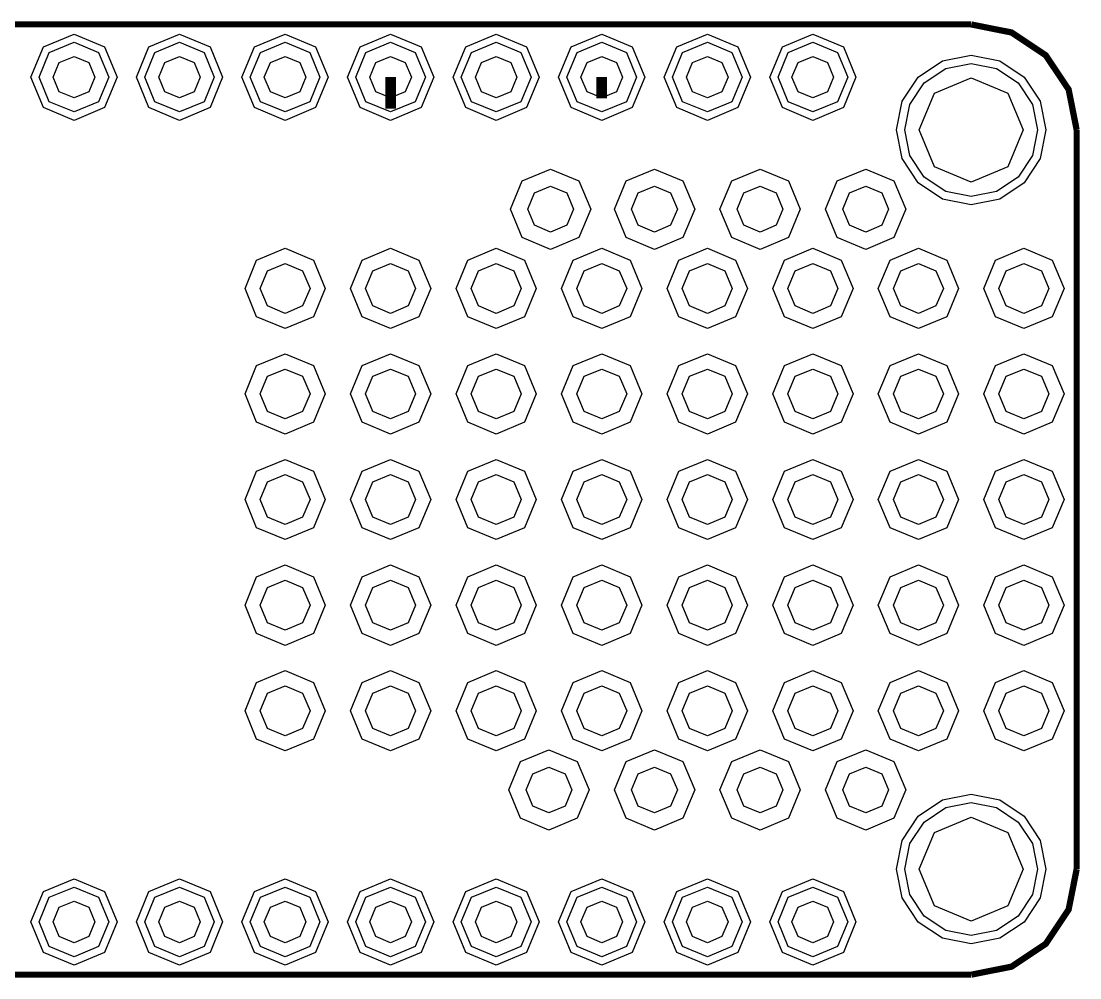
# Model space of a CAD drawing. Extents: x 0 to 2.01, y 0 to 0.91.
# Drawn here: x 1.003 to 2.006, y 0 to 0.906 of the extents above; entities that cross this region are included whole.
import ezdxf

# ---------------------------------------------------------------- set-up
doc = ezdxf.new("R2010")
doc.units = 0
doc.layers.get('0').update_dxf_attribs({"linetype": 'CONTINUOUS'})

msp = doc.modelspace()

# ---------------------------------------------------------------- linework, layer by layer
at = {"color": 52, "const_width": 0.00591}
for points in [[(1.903, 0.903), (0.103, 0.903)], [(2.003, 0.803), (1.9954, 0.8413), (1.9737, 0.8737), (1.9413, 0.8953), (1.9031, 0.9029)], [(2.003, 0.103), (2.003, 0.803)], [(1.9031, 0.003), (1.9413, 0.0106), (1.9737, 0.0322), (1.9954, 0.0647), (2.003, 0.103)], [(0.103, 0.003), (1.903, 0.003)]]:
    msp.add_lwpolyline(points, dxfattribs=at)
at = {"color": 14}
for points in [[(1.0939, 0.853), (1.082, 0.8241), (1.0531, 0.8121), (1.0241, 0.8241), (1.0122, 0.853), (1.0241, 0.8818), (1.0531, 0.8938), (1.082, 0.8818), (1.0939, 0.853)], [(1.1939, 0.853), (1.182, 0.8241), (1.153, 0.8121), (1.1241, 0.8241), (1.1122, 0.853), (1.1241, 0.8818), (1.153, 0.8938), (1.182, 0.8818), (1.1939, 0.853)], [(1.2939, 0.853), (1.282, 0.8241), (1.253, 0.8121), (1.2242, 0.8241), (1.2122, 0.853), (1.2242, 0.8818), (1.253, 0.8938), (1.282, 0.8818), (1.2939, 0.853)], [(1.3939, 0.853), (1.3819, 0.8241), (1.353, 0.8121), (1.3242, 0.8241), (1.3122, 0.853), (1.3242, 0.8818), (1.353, 0.8938), (1.3819, 0.8818), (1.3939, 0.853)], [(1.4939, 0.853), (1.4819, 0.8241), (1.4531, 0.8121), (1.4242, 0.8241), (1.4122, 0.853), (1.4242, 0.8818), (1.4531, 0.8938), (1.4819, 0.8818), (1.4939, 0.853)], [(1.5939, 0.853), (1.582, 0.8241), (1.5531, 0.8121), (1.5241, 0.8241), (1.5122, 0.853), (1.5241, 0.8818), (1.5531, 0.8938), (1.582, 0.8818), (1.5939, 0.853)], [(1.6939, 0.853), (1.682, 0.8241), (1.6531, 0.8121), (1.6241, 0.8241), (1.6122, 0.853), (1.6241, 0.8818), (1.6531, 0.8938), (1.682, 0.8818), (1.6939, 0.853)], [(1.7939, 0.853), (1.782, 0.8241), (1.753, 0.8121), (1.7242, 0.8241), (1.7122, 0.853), (1.7242, 0.8818), (1.753, 0.8938), (1.782, 0.8818), (1.7939, 0.853)], [(1.086, 0.853), (1.0764, 0.8296), (1.0531, 0.82), (1.0297, 0.8296), (1.0201, 0.853), (1.0297, 0.8763), (1.0531, 0.886), (1.0764, 0.8763), (1.086, 0.853)], [(1.086, 0.853), (1.0764, 0.8296), (1.0531, 0.82), (1.0297, 0.8296), (1.0201, 0.853), (1.0297, 0.8763), (1.0531, 0.886), (1.0764, 0.8763), (1.086, 0.853)], [(1.186, 0.853), (1.1764, 0.8296), (1.153, 0.82), (1.1297, 0.8296), (1.1201, 0.853), (1.1297, 0.8763), (1.153, 0.886), (1.1764, 0.8763), (1.186, 0.853)], [(1.186, 0.853), (1.1764, 0.8296), (1.153, 0.82), (1.1297, 0.8296), (1.1201, 0.853), (1.1297, 0.8763), (1.153, 0.886), (1.1764, 0.8763), (1.186, 0.853)], [(1.2861, 0.853), (1.2764, 0.8296), (1.253, 0.82), (1.2297, 0.8296), (1.2201, 0.853), (1.2297, 0.8763), (1.253, 0.886), (1.2764, 0.8763), (1.2861, 0.853)], [(1.2861, 0.853), (1.2764, 0.8296), (1.253, 0.82), (1.2297, 0.8296), (1.2201, 0.853), (1.2297, 0.8763), (1.253, 0.886), (1.2764, 0.8763), (1.2861, 0.853)], [(1.3861, 0.853), (1.3764, 0.8296), (1.353, 0.82), (1.3297, 0.8296), (1.32, 0.853), (1.3297, 0.8763), (1.353, 0.886), (1.3764, 0.8763), (1.3861, 0.853)], [(1.3861, 0.853), (1.3764, 0.8296), (1.353, 0.82), (1.3297, 0.8296), (1.32, 0.853), (1.3297, 0.8763), (1.353, 0.886), (1.3764, 0.8763), (1.3861, 0.853)], [(1.4861, 0.853), (1.4764, 0.8296), (1.4531, 0.82), (1.4297, 0.8296), (1.42, 0.853), (1.4297, 0.8763), (1.4531, 0.886), (1.4764, 0.8763), (1.4861, 0.853)], [(1.4861, 0.853), (1.4764, 0.8296), (1.4531, 0.82), (1.4297, 0.8296), (1.42, 0.853), (1.4297, 0.8763), (1.4531, 0.886), (1.4764, 0.8763), (1.4861, 0.853)], [(1.586, 0.853), (1.5764, 0.8296), (1.5531, 0.82), (1.5297, 0.8296), (1.5201, 0.853), (1.5297, 0.8763), (1.5531, 0.886), (1.5764, 0.8763), (1.586, 0.853)], [(1.586, 0.853), (1.5764, 0.8296), (1.5531, 0.82), (1.5297, 0.8296), (1.5201, 0.853), (1.5297, 0.8763), (1.5531, 0.886), (1.5764, 0.8763), (1.586, 0.853)], [(1.686, 0.853), (1.6764, 0.8296), (1.6531, 0.82), (1.6297, 0.8296), (1.6201, 0.853), (1.6297, 0.8763), (1.6531, 0.886), (1.6764, 0.8763), (1.686, 0.853)], [(1.686, 0.853), (1.6764, 0.8296), (1.6531, 0.82), (1.6297, 0.8296), (1.6201, 0.853), (1.6297, 0.8763), (1.6531, 0.886), (1.6764, 0.8763), (1.686, 0.853)], [(1.7861, 0.853), (1.7764, 0.8296), (1.753, 0.82), (1.7297, 0.8296), (1.7201, 0.853), (1.7297, 0.8763), (1.753, 0.886), (1.7764, 0.8763), (1.7861, 0.853)], [(1.7861, 0.853), (1.7764, 0.8296), (1.753, 0.82), (1.7297, 0.8296), (1.7201, 0.853), (1.7297, 0.8763), (1.753, 0.886), (1.7764, 0.8763), (1.7861, 0.853)], [(1.9739, 0.803), (1.9685, 0.7759), (1.9532, 0.7529), (1.9301, 0.7375), (1.9031, 0.7321), (1.8759, 0.7375), (1.8529, 0.7529), (1.8376, 0.7759), (1.8322, 0.803), (1.8376, 0.8301), (1.8529, 0.8531), (1.8759, 0.8684), (1.9031, 0.8738), (1.9301, 0.8684), (1.9532, 0.8531), (1.9685, 0.8301), (1.9739, 0.803)], [(1.966, 0.803), (1.9612, 0.7789), (1.9476, 0.7584), (1.9271, 0.7448), (1.9031, 0.74), (1.8789, 0.7448), (1.8585, 0.7584), (1.8448, 0.7789), (1.8401, 0.803), (1.8448, 0.8271), (1.8585, 0.8475), (1.8789, 0.8612), (1.9031, 0.8659), (1.9271, 0.8612), (1.9476, 0.8475), (1.9612, 0.8271), (1.966, 0.803)], [(1.966, 0.803), (1.9612, 0.7789), (1.9476, 0.7584), (1.9271, 0.7448), (1.9031, 0.74), (1.8789, 0.7448), (1.8585, 0.7584), (1.8448, 0.7789), (1.8401, 0.803), (1.8448, 0.8271), (1.8585, 0.8475), (1.8789, 0.8612), (1.9031, 0.8659), (1.9271, 0.8612), (1.9476, 0.8475), (1.9612, 0.8271), (1.966, 0.803)], [(1.9739, 0.103), (1.9685, 0.0758), (1.9532, 0.0528), (1.9301, 0.0375), (1.9031, 0.0321), (1.8759, 0.0375), (1.8529, 0.0528), (1.8376, 0.0758), (1.8322, 0.103), (1.8376, 0.1301), (1.8529, 0.153), (1.8759, 0.1685), (1.9031, 0.1738), (1.9301, 0.1685), (1.9532, 0.153), (1.9685, 0.1301), (1.9739, 0.103)], [(1.966, 0.103), (1.9612, 0.0789), (1.9476, 0.0584), (1.9271, 0.0448), (1.9031, 0.04), (1.8789, 0.0448), (1.8585, 0.0584), (1.8448, 0.0789), (1.8401, 0.103), (1.8448, 0.1271), (1.8585, 0.1475), (1.8789, 0.1612), (1.9031, 0.166), (1.9271, 0.1612), (1.9476, 0.1475), (1.9612, 0.1271), (1.966, 0.103)], [(1.966, 0.103), (1.9612, 0.0789), (1.9476, 0.0584), (1.9271, 0.0448), (1.9031, 0.04), (1.8789, 0.0448), (1.8585, 0.0584), (1.8448, 0.0789), (1.8401, 0.103), (1.8448, 0.1271), (1.8585, 0.1475), (1.8789, 0.1612), (1.9031, 0.166), (1.9271, 0.1612), (1.9476, 0.1475), (1.9612, 0.1271), (1.966, 0.103)], [(1.0939, 0.053), (1.082, 0.024), (1.0531, 0.0121), (1.0241, 0.024), (1.0122, 0.053), (1.0241, 0.0819), (1.0531, 0.0939), (1.082, 0.0819), (1.0939, 0.053)], [(1.1939, 0.053), (1.182, 0.024), (1.153, 0.0121), (1.1241, 0.024), (1.1122, 0.053), (1.1241, 0.0819), (1.153, 0.0939), (1.182, 0.0819), (1.1939, 0.053)], [(1.2939, 0.053), (1.282, 0.024), (1.253, 0.0121), (1.2242, 0.024), (1.2122, 0.053), (1.2242, 0.0819), (1.253, 0.0939), (1.282, 0.0819), (1.2939, 0.053)], [(1.3939, 0.053), (1.3819, 0.024), (1.353, 0.0121), (1.3242, 0.024), (1.3122, 0.053), (1.3242, 0.0819), (1.353, 0.0939), (1.3819, 0.0819), (1.3939, 0.053)], [(1.4939, 0.053), (1.4819, 0.024), (1.4531, 0.0121), (1.4242, 0.024), (1.4122, 0.053), (1.4242, 0.0819), (1.4531, 0.0939), (1.4819, 0.0819), (1.4939, 0.053)], [(1.5939, 0.053), (1.582, 0.024), (1.5531, 0.0121), (1.5241, 0.024), (1.5122, 0.053), (1.5241, 0.0819), (1.5531, 0.0939), (1.582, 0.0819), (1.5939, 0.053)], [(1.6939, 0.053), (1.682, 0.024), (1.6531, 0.0121), (1.6241, 0.024), (1.6122, 0.053), (1.6241, 0.0819), (1.6531, 0.0939), (1.682, 0.0819), (1.6939, 0.053)], [(1.7939, 0.053), (1.782, 0.024), (1.753, 0.0121), (1.7242, 0.024), (1.7122, 0.053), (1.7242, 0.0819), (1.753, 0.0939), (1.782, 0.0819), (1.7939, 0.053)], [(1.086, 0.053), (1.0764, 0.0296), (1.0531, 0.02), (1.0297, 0.0296), (1.0201, 0.053), (1.0297, 0.0763), (1.0531, 0.0859), (1.0764, 0.0763), (1.086, 0.053)], [(1.086, 0.053), (1.0764, 0.0296), (1.0531, 0.02), (1.0297, 0.0296), (1.0201, 0.053), (1.0297, 0.0763), (1.0531, 0.0859), (1.0764, 0.0763), (1.086, 0.053)], [(1.186, 0.053), (1.1764, 0.0296), (1.153, 0.02), (1.1297, 0.0296), (1.1201, 0.053), (1.1297, 0.0763), (1.153, 0.0859), (1.1764, 0.0763), (1.186, 0.053)], [(1.186, 0.053), (1.1764, 0.0296), (1.153, 0.02), (1.1297, 0.0296), (1.1201, 0.053), (1.1297, 0.0763), (1.153, 0.0859), (1.1764, 0.0763), (1.186, 0.053)], [(1.2861, 0.053), (1.2764, 0.0296), (1.253, 0.02), (1.2297, 0.0296), (1.2201, 0.053), (1.2297, 0.0763), (1.253, 0.0859), (1.2764, 0.0763), (1.2861, 0.053)], [(1.2861, 0.053), (1.2764, 0.0296), (1.253, 0.02), (1.2297, 0.0296), (1.2201, 0.053), (1.2297, 0.0763), (1.253, 0.0859), (1.2764, 0.0763), (1.2861, 0.053)], [(1.3861, 0.053), (1.3764, 0.0296), (1.353, 0.02), (1.3297, 0.0296), (1.32, 0.053), (1.3297, 0.0763), (1.353, 0.0859), (1.3764, 0.0763), (1.3861, 0.053)], [(1.3861, 0.053), (1.3764, 0.0296), (1.353, 0.02), (1.3297, 0.0296), (1.32, 0.053), (1.3297, 0.0763), (1.353, 0.0859), (1.3764, 0.0763), (1.3861, 0.053)], [(1.4861, 0.053), (1.4764, 0.0296), (1.4531, 0.02), (1.4297, 0.0296), (1.42, 0.053), (1.4297, 0.0763), (1.4531, 0.0859), (1.4764, 0.0763), (1.4861, 0.053)], [(1.4861, 0.053), (1.4764, 0.0296), (1.4531, 0.02), (1.4297, 0.0296), (1.42, 0.053), (1.4297, 0.0763), (1.4531, 0.0859), (1.4764, 0.0763), (1.4861, 0.053)], [(1.586, 0.053), (1.5764, 0.0296), (1.5531, 0.02), (1.5297, 0.0296), (1.5201, 0.053), (1.5297, 0.0763), (1.5531, 0.0859), (1.5764, 0.0763), (1.586, 0.053)], [(1.586, 0.053), (1.5764, 0.0296), (1.5531, 0.02), (1.5297, 0.0296), (1.5201, 0.053), (1.5297, 0.0763), (1.5531, 0.0859), (1.5764, 0.0763), (1.586, 0.053)], [(1.686, 0.053), (1.6764, 0.0296), (1.6531, 0.02), (1.6297, 0.0296), (1.6201, 0.053), (1.6297, 0.0763), (1.6531, 0.0859), (1.6764, 0.0763), (1.686, 0.053)], [(1.686, 0.053), (1.6764, 0.0296), (1.6531, 0.02), (1.6297, 0.0296), (1.6201, 0.053), (1.6297, 0.0763), (1.6531, 0.0859), (1.6764, 0.0763), (1.686, 0.053)], [(1.7861, 0.053), (1.7764, 0.0296), (1.753, 0.02), (1.7297, 0.0296), (1.7201, 0.053), (1.7297, 0.0763), (1.753, 0.0859), (1.7764, 0.0763), (1.7861, 0.053)], [(1.7861, 0.053), (1.7764, 0.0296), (1.753, 0.02), (1.7297, 0.0296), (1.7201, 0.053), (1.7297, 0.0763), (1.753, 0.0859), (1.7764, 0.0763), (1.7861, 0.053)]]:
    msp.add_lwpolyline(points, close=True, dxfattribs=at)
at = {"color": 7}
for points in [[(1.0728, 0.853), (1.067, 0.8391), (1.0531, 0.8333), (1.0391, 0.8391), (1.0334, 0.853), (1.0391, 0.8669), (1.0531, 0.8727), (1.067, 0.8669), (1.0728, 0.853)], [(1.0728, 0.853), (1.067, 0.8391), (1.0531, 0.8333), (1.0391, 0.8391), (1.0334, 0.853), (1.0391, 0.8669), (1.0531, 0.8727), (1.067, 0.8669), (1.0728, 0.853)], [(1.1727, 0.853), (1.1669, 0.8391), (1.153, 0.8333), (1.1391, 0.8391), (1.1334, 0.853), (1.1391, 0.8669), (1.153, 0.8727), (1.1669, 0.8669), (1.1727, 0.853)], [(1.1727, 0.853), (1.1669, 0.8391), (1.153, 0.8333), (1.1391, 0.8391), (1.1334, 0.853), (1.1391, 0.8669), (1.153, 0.8727), (1.1669, 0.8669), (1.1727, 0.853)], [(1.2727, 0.853), (1.2669, 0.8391), (1.253, 0.8333), (1.2391, 0.8391), (1.2333, 0.853), (1.2391, 0.8669), (1.253, 0.8727), (1.2669, 0.8669), (1.2727, 0.853)], [(1.2727, 0.853), (1.2669, 0.8391), (1.253, 0.8333), (1.2391, 0.8391), (1.2333, 0.853), (1.2391, 0.8669), (1.253, 0.8727), (1.2669, 0.8669), (1.2727, 0.853)], [(1.3727, 0.853), (1.3669, 0.8391), (1.353, 0.8333), (1.3391, 0.8391), (1.3334, 0.853), (1.3391, 0.8669), (1.353, 0.8727), (1.3669, 0.8669), (1.3727, 0.853)], [(1.3727, 0.853), (1.3669, 0.8391), (1.353, 0.8333), (1.3391, 0.8391), (1.3334, 0.853), (1.3391, 0.8669), (1.353, 0.8727), (1.3669, 0.8669), (1.3727, 0.853)], [(1.4727, 0.853), (1.467, 0.8391), (1.4531, 0.8333), (1.4391, 0.8391), (1.4334, 0.853), (1.4391, 0.8669), (1.4531, 0.8727), (1.467, 0.8669), (1.4727, 0.853)], [(1.4727, 0.853), (1.467, 0.8391), (1.4531, 0.8333), (1.4391, 0.8391), (1.4334, 0.853), (1.4391, 0.8669), (1.4531, 0.8727), (1.467, 0.8669), (1.4727, 0.853)], [(1.5728, 0.853), (1.5669, 0.8391), (1.5531, 0.8333), (1.5391, 0.8391), (1.5334, 0.853), (1.5391, 0.8669), (1.5531, 0.8727), (1.5669, 0.8669), (1.5728, 0.853)], [(1.5728, 0.853), (1.5669, 0.8391), (1.5531, 0.8333), (1.5391, 0.8391), (1.5334, 0.853), (1.5391, 0.8669), (1.5531, 0.8727), (1.5669, 0.8669), (1.5728, 0.853)], [(1.6727, 0.853), (1.6669, 0.8391), (1.6531, 0.8333), (1.6391, 0.8391), (1.6334, 0.853), (1.6391, 0.8669), (1.6531, 0.8727), (1.6669, 0.8669), (1.6727, 0.853)], [(1.6727, 0.853), (1.6669, 0.8391), (1.6531, 0.8333), (1.6391, 0.8391), (1.6334, 0.853), (1.6391, 0.8669), (1.6531, 0.8727), (1.6669, 0.8669), (1.6727, 0.853)], [(1.7727, 0.853), (1.7669, 0.8391), (1.753, 0.8333), (1.7391, 0.8391), (1.7333, 0.853), (1.7391, 0.8669), (1.753, 0.8727), (1.7669, 0.8669), (1.7727, 0.853)], [(1.7727, 0.853), (1.7669, 0.8391), (1.753, 0.8333), (1.7391, 0.8391), (1.7333, 0.853), (1.7391, 0.8669), (1.753, 0.8727), (1.7669, 0.8669), (1.7727, 0.853)], [(1.9523, 0.803), (1.9378, 0.7682), (1.9031, 0.7537), (1.8683, 0.7682), (1.8538, 0.803), (1.8683, 0.8378), (1.9031, 0.8522), (1.9378, 0.8378), (1.9523, 0.803)], [(1.9523, 0.803), (1.9378, 0.7682), (1.9031, 0.7537), (1.8683, 0.7682), (1.8538, 0.803), (1.8683, 0.8378), (1.9031, 0.8522), (1.9378, 0.8378), (1.9523, 0.803)], [(1.5263, 0.728), (1.5199, 0.7127), (1.5046, 0.7063), (1.4893, 0.7127), (1.483, 0.728), (1.4893, 0.7433), (1.5046, 0.7496), (1.5199, 0.7433), (1.5263, 0.728)], [(1.5263, 0.728), (1.5199, 0.7127), (1.5046, 0.7063), (1.4893, 0.7127), (1.483, 0.728), (1.4893, 0.7433), (1.5046, 0.7496), (1.5199, 0.7433), (1.5263, 0.728)], [(1.6247, 0.728), (1.6183, 0.7127), (1.603, 0.7063), (1.5877, 0.7127), (1.5814, 0.728), (1.5877, 0.7433), (1.603, 0.7496), (1.6183, 0.7433), (1.6247, 0.728)], [(1.6247, 0.728), (1.6183, 0.7127), (1.603, 0.7063), (1.5877, 0.7127), (1.5814, 0.728), (1.5877, 0.7433), (1.603, 0.7496), (1.6183, 0.7433), (1.6247, 0.728)], [(1.7247, 0.728), (1.7184, 0.7127), (1.7031, 0.7063), (1.6877, 0.7127), (1.6814, 0.728), (1.6877, 0.7433), (1.7031, 0.7496), (1.7184, 0.7433), (1.7247, 0.728)], [(1.7247, 0.728), (1.7184, 0.7127), (1.7031, 0.7063), (1.6877, 0.7127), (1.6814, 0.728), (1.6877, 0.7433), (1.7031, 0.7496), (1.7184, 0.7433), (1.7247, 0.728)], [(1.8247, 0.728), (1.8184, 0.7127), (1.8031, 0.7063), (1.7877, 0.7127), (1.7814, 0.728), (1.7877, 0.7433), (1.8031, 0.7496), (1.8184, 0.7433), (1.8247, 0.728)], [(1.8247, 0.728), (1.8184, 0.7127), (1.8031, 0.7063), (1.7877, 0.7127), (1.7814, 0.728), (1.7877, 0.7433), (1.8031, 0.7496), (1.8184, 0.7433), (1.8247, 0.728)], [(1.2767, 0.6529), (1.2697, 0.6363), (1.253, 0.6293), (1.2363, 0.6363), (1.2294, 0.6529), (1.2363, 0.6697), (1.253, 0.6766), (1.2697, 0.6697), (1.2767, 0.6529)], [(1.2767, 0.6529), (1.2697, 0.6363), (1.253, 0.6293), (1.2363, 0.6363), (1.2294, 0.6529), (1.2363, 0.6697), (1.253, 0.6766), (1.2697, 0.6697), (1.2767, 0.6529)], [(1.3767, 0.6529), (1.3697, 0.6363), (1.353, 0.6293), (1.3363, 0.6363), (1.3294, 0.6529), (1.3363, 0.6697), (1.353, 0.6766), (1.3697, 0.6697), (1.3767, 0.6529)], [(1.3767, 0.6529), (1.3697, 0.6363), (1.353, 0.6293), (1.3363, 0.6363), (1.3294, 0.6529), (1.3363, 0.6697), (1.353, 0.6766), (1.3697, 0.6697), (1.3767, 0.6529)], [(1.4767, 0.6529), (1.4697, 0.6363), (1.4531, 0.6293), (1.4363, 0.6363), (1.4294, 0.6529), (1.4363, 0.6697), (1.4531, 0.6766), (1.4697, 0.6697), (1.4767, 0.6529)], [(1.4767, 0.6529), (1.4697, 0.6363), (1.4531, 0.6293), (1.4363, 0.6363), (1.4294, 0.6529), (1.4363, 0.6697), (1.4531, 0.6766), (1.4697, 0.6697), (1.4767, 0.6529)], [(1.5767, 0.6529), (1.5697, 0.6363), (1.5531, 0.6293), (1.5363, 0.6363), (1.5294, 0.6529), (1.5363, 0.6697), (1.5531, 0.6766), (1.5697, 0.6697), (1.5767, 0.6529)], [(1.5767, 0.6529), (1.5697, 0.6363), (1.5531, 0.6293), (1.5363, 0.6363), (1.5294, 0.6529), (1.5363, 0.6697), (1.5531, 0.6766), (1.5697, 0.6697), (1.5767, 0.6529)], [(1.6766, 0.6529), (1.6697, 0.6363), (1.6531, 0.6293), (1.6363, 0.6363), (1.6294, 0.6529), (1.6363, 0.6697), (1.6531, 0.6766), (1.6697, 0.6697), (1.6766, 0.6529)], [(1.6766, 0.6529), (1.6697, 0.6363), (1.6531, 0.6293), (1.6363, 0.6363), (1.6294, 0.6529), (1.6363, 0.6697), (1.6531, 0.6766), (1.6697, 0.6697), (1.6766, 0.6529)], [(1.7767, 0.6529), (1.7697, 0.6363), (1.753, 0.6293), (1.7363, 0.6363), (1.7294, 0.6529), (1.7363, 0.6697), (1.753, 0.6766), (1.7697, 0.6697), (1.7767, 0.6529)], [(1.7767, 0.6529), (1.7697, 0.6363), (1.753, 0.6293), (1.7363, 0.6363), (1.7294, 0.6529), (1.7363, 0.6697), (1.753, 0.6766), (1.7697, 0.6697), (1.7767, 0.6529)], [(1.8767, 0.6529), (1.8697, 0.6363), (1.853, 0.6293), (1.8363, 0.6363), (1.8294, 0.6529), (1.8363, 0.6697), (1.853, 0.6766), (1.8697, 0.6697), (1.8767, 0.6529)], [(1.8767, 0.6529), (1.8697, 0.6363), (1.853, 0.6293), (1.8363, 0.6363), (1.8294, 0.6529), (1.8363, 0.6697), (1.853, 0.6766), (1.8697, 0.6697), (1.8767, 0.6529)], [(1.9767, 0.6529), (1.9697, 0.6363), (1.9531, 0.6293), (1.9363, 0.6363), (1.9294, 0.6529), (1.9363, 0.6697), (1.9531, 0.6766), (1.9697, 0.6697), (1.9767, 0.6529)], [(1.9767, 0.6529), (1.9697, 0.6363), (1.9531, 0.6293), (1.9363, 0.6363), (1.9294, 0.6529), (1.9363, 0.6697), (1.9531, 0.6766), (1.9697, 0.6697), (1.9767, 0.6529)], [(1.2767, 0.553), (1.2697, 0.5363), (1.253, 0.5294), (1.2363, 0.5363), (1.2294, 0.553), (1.2363, 0.5697), (1.253, 0.5766), (1.2697, 0.5697), (1.2767, 0.553)], [(1.2767, 0.553), (1.2697, 0.5363), (1.253, 0.5294), (1.2363, 0.5363), (1.2294, 0.553), (1.2363, 0.5697), (1.253, 0.5766), (1.2697, 0.5697), (1.2767, 0.553)], [(1.3767, 0.553), (1.3697, 0.5363), (1.353, 0.5294), (1.3363, 0.5363), (1.3294, 0.553), (1.3363, 0.5697), (1.353, 0.5766), (1.3697, 0.5697), (1.3767, 0.553)], [(1.3767, 0.553), (1.3697, 0.5363), (1.353, 0.5294), (1.3363, 0.5363), (1.3294, 0.553), (1.3363, 0.5697), (1.353, 0.5766), (1.3697, 0.5697), (1.3767, 0.553)], [(1.4767, 0.553), (1.4697, 0.5363), (1.4531, 0.5294), (1.4363, 0.5363), (1.4294, 0.553), (1.4363, 0.5697), (1.4531, 0.5766), (1.4697, 0.5697), (1.4767, 0.553)], [(1.4767, 0.553), (1.4697, 0.5363), (1.4531, 0.5294), (1.4363, 0.5363), (1.4294, 0.553), (1.4363, 0.5697), (1.4531, 0.5766), (1.4697, 0.5697), (1.4767, 0.553)], [(1.5767, 0.553), (1.5697, 0.5363), (1.5531, 0.5294), (1.5363, 0.5363), (1.5294, 0.553), (1.5363, 0.5697), (1.5531, 0.5766), (1.5697, 0.5697), (1.5767, 0.553)], [(1.5767, 0.553), (1.5697, 0.5363), (1.5531, 0.5294), (1.5363, 0.5363), (1.5294, 0.553), (1.5363, 0.5697), (1.5531, 0.5766), (1.5697, 0.5697), (1.5767, 0.553)], [(1.6766, 0.553), (1.6697, 0.5363), (1.6531, 0.5294), (1.6363, 0.5363), (1.6294, 0.553), (1.6363, 0.5697), (1.6531, 0.5766), (1.6697, 0.5697), (1.6766, 0.553)], [(1.6766, 0.553), (1.6697, 0.5363), (1.6531, 0.5294), (1.6363, 0.5363), (1.6294, 0.553), (1.6363, 0.5697), (1.6531, 0.5766), (1.6697, 0.5697), (1.6766, 0.553)], [(1.7767, 0.553), (1.7697, 0.5363), (1.753, 0.5294), (1.7363, 0.5363), (1.7294, 0.553), (1.7363, 0.5697), (1.753, 0.5766), (1.7697, 0.5697), (1.7767, 0.553)], [(1.7767, 0.553), (1.7697, 0.5363), (1.753, 0.5294), (1.7363, 0.5363), (1.7294, 0.553), (1.7363, 0.5697), (1.753, 0.5766), (1.7697, 0.5697), (1.7767, 0.553)], [(1.8767, 0.553), (1.8697, 0.5363), (1.853, 0.5294), (1.8363, 0.5363), (1.8294, 0.553), (1.8363, 0.5697), (1.853, 0.5766), (1.8697, 0.5697), (1.8767, 0.553)], [(1.8767, 0.553), (1.8697, 0.5363), (1.853, 0.5294), (1.8363, 0.5363), (1.8294, 0.553), (1.8363, 0.5697), (1.853, 0.5766), (1.8697, 0.5697), (1.8767, 0.553)], [(1.9767, 0.553), (1.9697, 0.5363), (1.9531, 0.5294), (1.9363, 0.5363), (1.9294, 0.553), (1.9363, 0.5697), (1.9531, 0.5766), (1.9697, 0.5697), (1.9767, 0.553)], [(1.9767, 0.553), (1.9697, 0.5363), (1.9531, 0.5294), (1.9363, 0.5363), (1.9294, 0.553), (1.9363, 0.5697), (1.9531, 0.5766), (1.9697, 0.5697), (1.9767, 0.553)], [(1.2767, 0.453), (1.2697, 0.4363), (1.253, 0.4294), (1.2363, 0.4363), (1.2294, 0.453), (1.2363, 0.4697), (1.253, 0.4766), (1.2697, 0.4697), (1.2767, 0.453)], [(1.2767, 0.453), (1.2697, 0.4363), (1.253, 0.4294), (1.2363, 0.4363), (1.2294, 0.453), (1.2363, 0.4697), (1.253, 0.4766), (1.2697, 0.4697), (1.2767, 0.453)], [(1.3767, 0.453), (1.3697, 0.4363), (1.353, 0.4294), (1.3363, 0.4363), (1.3294, 0.453), (1.3363, 0.4697), (1.353, 0.4766), (1.3697, 0.4697), (1.3767, 0.453)], [(1.3767, 0.453), (1.3697, 0.4363), (1.353, 0.4294), (1.3363, 0.4363), (1.3294, 0.453), (1.3363, 0.4697), (1.353, 0.4766), (1.3697, 0.4697), (1.3767, 0.453)], [(1.4767, 0.453), (1.4697, 0.4363), (1.4531, 0.4294), (1.4363, 0.4363), (1.4294, 0.453), (1.4363, 0.4697), (1.4531, 0.4766), (1.4697, 0.4697), (1.4767, 0.453)], [(1.4767, 0.453), (1.4697, 0.4363), (1.4531, 0.4294), (1.4363, 0.4363), (1.4294, 0.453), (1.4363, 0.4697), (1.4531, 0.4766), (1.4697, 0.4697), (1.4767, 0.453)], [(1.5767, 0.453), (1.5697, 0.4363), (1.5531, 0.4294), (1.5363, 0.4363), (1.5294, 0.453), (1.5363, 0.4697), (1.5531, 0.4766), (1.5697, 0.4697), (1.5767, 0.453)], [(1.5767, 0.453), (1.5697, 0.4363), (1.5531, 0.4294), (1.5363, 0.4363), (1.5294, 0.453), (1.5363, 0.4697), (1.5531, 0.4766), (1.5697, 0.4697), (1.5767, 0.453)], [(1.6766, 0.453), (1.6697, 0.4363), (1.6531, 0.4294), (1.6363, 0.4363), (1.6294, 0.453), (1.6363, 0.4697), (1.6531, 0.4766), (1.6697, 0.4697), (1.6766, 0.453)], [(1.6766, 0.453), (1.6697, 0.4363), (1.6531, 0.4294), (1.6363, 0.4363), (1.6294, 0.453), (1.6363, 0.4697), (1.6531, 0.4766), (1.6697, 0.4697), (1.6766, 0.453)], [(1.7767, 0.453), (1.7697, 0.4363), (1.753, 0.4294), (1.7363, 0.4363), (1.7294, 0.453), (1.7363, 0.4697), (1.753, 0.4766), (1.7697, 0.4697), (1.7767, 0.453)], [(1.7767, 0.453), (1.7697, 0.4363), (1.753, 0.4294), (1.7363, 0.4363), (1.7294, 0.453), (1.7363, 0.4697), (1.753, 0.4766), (1.7697, 0.4697), (1.7767, 0.453)], [(1.8767, 0.453), (1.8697, 0.4363), (1.853, 0.4294), (1.8363, 0.4363), (1.8294, 0.453), (1.8363, 0.4697), (1.853, 0.4766), (1.8697, 0.4697), (1.8767, 0.453)], [(1.8767, 0.453), (1.8697, 0.4363), (1.853, 0.4294), (1.8363, 0.4363), (1.8294, 0.453), (1.8363, 0.4697), (1.853, 0.4766), (1.8697, 0.4697), (1.8767, 0.453)], [(1.9767, 0.453), (1.9697, 0.4363), (1.9531, 0.4294), (1.9363, 0.4363), (1.9294, 0.453), (1.9363, 0.4697), (1.9531, 0.4766), (1.9697, 0.4697), (1.9767, 0.453)], [(1.9767, 0.453), (1.9697, 0.4363), (1.9531, 0.4294), (1.9363, 0.4363), (1.9294, 0.453), (1.9363, 0.4697), (1.9531, 0.4766), (1.9697, 0.4697), (1.9767, 0.453)], [(1.2767, 0.353), (1.2697, 0.3363), (1.253, 0.3293), (1.2363, 0.3363), (1.2294, 0.353), (1.2363, 0.3697), (1.253, 0.3766), (1.2697, 0.3697), (1.2767, 0.353)], [(1.2767, 0.353), (1.2697, 0.3363), (1.253, 0.3293), (1.2363, 0.3363), (1.2294, 0.353), (1.2363, 0.3697), (1.253, 0.3766), (1.2697, 0.3697), (1.2767, 0.353)], [(1.3767, 0.353), (1.3697, 0.3363), (1.353, 0.3293), (1.3363, 0.3363), (1.3294, 0.353), (1.3363, 0.3697), (1.353, 0.3766), (1.3697, 0.3697), (1.3767, 0.353)], [(1.3767, 0.353), (1.3697, 0.3363), (1.353, 0.3293), (1.3363, 0.3363), (1.3294, 0.353), (1.3363, 0.3697), (1.353, 0.3766), (1.3697, 0.3697), (1.3767, 0.353)], [(1.4767, 0.353), (1.4697, 0.3363), (1.4531, 0.3293), (1.4363, 0.3363), (1.4294, 0.353), (1.4363, 0.3697), (1.4531, 0.3766), (1.4697, 0.3697), (1.4767, 0.353)], [(1.4767, 0.353), (1.4697, 0.3363), (1.4531, 0.3293), (1.4363, 0.3363), (1.4294, 0.353), (1.4363, 0.3697), (1.4531, 0.3766), (1.4697, 0.3697), (1.4767, 0.353)], [(1.5767, 0.353), (1.5697, 0.3363), (1.5531, 0.3293), (1.5363, 0.3363), (1.5294, 0.353), (1.5363, 0.3697), (1.5531, 0.3766), (1.5697, 0.3697), (1.5767, 0.353)], [(1.5767, 0.353), (1.5697, 0.3363), (1.5531, 0.3293), (1.5363, 0.3363), (1.5294, 0.353), (1.5363, 0.3697), (1.5531, 0.3766), (1.5697, 0.3697), (1.5767, 0.353)], [(1.6766, 0.353), (1.6697, 0.3363), (1.6531, 0.3293), (1.6363, 0.3363), (1.6294, 0.353), (1.6363, 0.3697), (1.6531, 0.3766), (1.6697, 0.3697), (1.6766, 0.353)], [(1.6766, 0.353), (1.6697, 0.3363), (1.6531, 0.3293), (1.6363, 0.3363), (1.6294, 0.353), (1.6363, 0.3697), (1.6531, 0.3766), (1.6697, 0.3697), (1.6766, 0.353)], [(1.7767, 0.353), (1.7697, 0.3363), (1.753, 0.3293), (1.7363, 0.3363), (1.7294, 0.353), (1.7363, 0.3697), (1.753, 0.3766), (1.7697, 0.3697), (1.7767, 0.353)], [(1.7767, 0.353), (1.7697, 0.3363), (1.753, 0.3293), (1.7363, 0.3363), (1.7294, 0.353), (1.7363, 0.3697), (1.753, 0.3766), (1.7697, 0.3697), (1.7767, 0.353)], [(1.8767, 0.353), (1.8697, 0.3363), (1.853, 0.3293), (1.8363, 0.3363), (1.8294, 0.353), (1.8363, 0.3697), (1.853, 0.3766), (1.8697, 0.3697), (1.8767, 0.353)], [(1.8767, 0.353), (1.8697, 0.3363), (1.853, 0.3293), (1.8363, 0.3363), (1.8294, 0.353), (1.8363, 0.3697), (1.853, 0.3766), (1.8697, 0.3697), (1.8767, 0.353)], [(1.9767, 0.353), (1.9697, 0.3363), (1.9531, 0.3293), (1.9363, 0.3363), (1.9294, 0.353), (1.9363, 0.3697), (1.9531, 0.3766), (1.9697, 0.3697), (1.9767, 0.353)], [(1.9767, 0.353), (1.9697, 0.3363), (1.9531, 0.3293), (1.9363, 0.3363), (1.9294, 0.353), (1.9363, 0.3697), (1.9531, 0.3766), (1.9697, 0.3697), (1.9767, 0.353)], [(1.2767, 0.253), (1.2697, 0.2363), (1.253, 0.2293), (1.2363, 0.2363), (1.2294, 0.253), (1.2363, 0.2697), (1.253, 0.2766), (1.2697, 0.2697), (1.2767, 0.253)], [(1.2767, 0.253), (1.2697, 0.2363), (1.253, 0.2293), (1.2363, 0.2363), (1.2294, 0.253), (1.2363, 0.2697), (1.253, 0.2766), (1.2697, 0.2697), (1.2767, 0.253)], [(1.3767, 0.253), (1.3697, 0.2363), (1.353, 0.2293), (1.3363, 0.2363), (1.3294, 0.253), (1.3363, 0.2697), (1.353, 0.2766), (1.3697, 0.2697), (1.3767, 0.253)], [(1.3767, 0.253), (1.3697, 0.2363), (1.353, 0.2293), (1.3363, 0.2363), (1.3294, 0.253), (1.3363, 0.2697), (1.353, 0.2766), (1.3697, 0.2697), (1.3767, 0.253)], [(1.4767, 0.253), (1.4697, 0.2363), (1.4531, 0.2293), (1.4363, 0.2363), (1.4294, 0.253), (1.4363, 0.2697), (1.4531, 0.2766), (1.4697, 0.2697), (1.4767, 0.253)], [(1.4767, 0.253), (1.4697, 0.2363), (1.4531, 0.2293), (1.4363, 0.2363), (1.4294, 0.253), (1.4363, 0.2697), (1.4531, 0.2766), (1.4697, 0.2697), (1.4767, 0.253)], [(1.5767, 0.253), (1.5697, 0.2363), (1.5531, 0.2293), (1.5363, 0.2363), (1.5294, 0.253), (1.5363, 0.2697), (1.5531, 0.2766), (1.5697, 0.2697), (1.5767, 0.253)], [(1.5767, 0.253), (1.5697, 0.2363), (1.5531, 0.2293), (1.5363, 0.2363), (1.5294, 0.253), (1.5363, 0.2697), (1.5531, 0.2766), (1.5697, 0.2697), (1.5767, 0.253)], [(1.6766, 0.253), (1.6697, 0.2363), (1.6531, 0.2293), (1.6363, 0.2363), (1.6294, 0.253), (1.6363, 0.2697), (1.6531, 0.2766), (1.6697, 0.2697), (1.6766, 0.253)], [(1.6766, 0.253), (1.6697, 0.2363), (1.6531, 0.2293), (1.6363, 0.2363), (1.6294, 0.253), (1.6363, 0.2697), (1.6531, 0.2766), (1.6697, 0.2697), (1.6766, 0.253)], [(1.7767, 0.253), (1.7697, 0.2363), (1.753, 0.2293), (1.7363, 0.2363), (1.7294, 0.253), (1.7363, 0.2697), (1.753, 0.2766), (1.7697, 0.2697), (1.7767, 0.253)], [(1.7767, 0.253), (1.7697, 0.2363), (1.753, 0.2293), (1.7363, 0.2363), (1.7294, 0.253), (1.7363, 0.2697), (1.753, 0.2766), (1.7697, 0.2697), (1.7767, 0.253)], [(1.8767, 0.253), (1.8697, 0.2363), (1.853, 0.2293), (1.8363, 0.2363), (1.8294, 0.253), (1.8363, 0.2697), (1.853, 0.2766), (1.8697, 0.2697), (1.8767, 0.253)], [(1.8767, 0.253), (1.8697, 0.2363), (1.853, 0.2293), (1.8363, 0.2363), (1.8294, 0.253), (1.8363, 0.2697), (1.853, 0.2766), (1.8697, 0.2697), (1.8767, 0.253)], [(1.9767, 0.253), (1.9697, 0.2363), (1.9531, 0.2293), (1.9363, 0.2363), (1.9294, 0.253), (1.9363, 0.2697), (1.9531, 0.2766), (1.9697, 0.2697), (1.9767, 0.253)], [(1.9767, 0.253), (1.9697, 0.2363), (1.9531, 0.2293), (1.9363, 0.2363), (1.9294, 0.253), (1.9363, 0.2697), (1.9531, 0.2766), (1.9697, 0.2697), (1.9767, 0.253)], [(1.5247, 0.178), (1.5183, 0.1627), (1.503, 0.1563), (1.4877, 0.1627), (1.4814, 0.178), (1.4877, 0.1933), (1.503, 0.1996), (1.5183, 0.1933), (1.5247, 0.178)], [(1.5247, 0.178), (1.5183, 0.1627), (1.503, 0.1563), (1.4877, 0.1627), (1.4814, 0.178), (1.4877, 0.1933), (1.503, 0.1996), (1.5183, 0.1933), (1.5247, 0.178)], [(1.6247, 0.178), (1.6183, 0.1627), (1.603, 0.1563), (1.5877, 0.1627), (1.5814, 0.178), (1.5877, 0.1933), (1.603, 0.1996), (1.6183, 0.1933), (1.6247, 0.178)], [(1.6247, 0.178), (1.6183, 0.1627), (1.603, 0.1563), (1.5877, 0.1627), (1.5814, 0.178), (1.5877, 0.1933), (1.603, 0.1996), (1.6183, 0.1933), (1.6247, 0.178)], [(1.7247, 0.178), (1.7184, 0.1627), (1.7031, 0.1563), (1.6877, 0.1627), (1.6814, 0.178), (1.6877, 0.1933), (1.7031, 0.1996), (1.7184, 0.1933), (1.7247, 0.178)], [(1.7247, 0.178), (1.7184, 0.1627), (1.7031, 0.1563), (1.6877, 0.1627), (1.6814, 0.178), (1.6877, 0.1933), (1.7031, 0.1996), (1.7184, 0.1933), (1.7247, 0.178)], [(1.8247, 0.178), (1.8184, 0.1627), (1.8031, 0.1563), (1.7877, 0.1627), (1.7814, 0.178), (1.7877, 0.1933), (1.8031, 0.1996), (1.8184, 0.1933), (1.8247, 0.178)], [(1.8247, 0.178), (1.8184, 0.1627), (1.8031, 0.1563), (1.7877, 0.1627), (1.7814, 0.178), (1.7877, 0.1933), (1.8031, 0.1996), (1.8184, 0.1933), (1.8247, 0.178)], [(1.9523, 0.103), (1.9378, 0.0681), (1.9031, 0.0538), (1.8683, 0.0681), (1.8538, 0.103), (1.8683, 0.1378), (1.9031, 0.1522), (1.9378, 0.1378), (1.9523, 0.103)], [(1.9523, 0.103), (1.9378, 0.0681), (1.9031, 0.0538), (1.8683, 0.0681), (1.8538, 0.103), (1.8683, 0.1378), (1.9031, 0.1522), (1.9378, 0.1378), (1.9523, 0.103)], [(1.0728, 0.053), (1.067, 0.0391), (1.0531, 0.0333), (1.0391, 0.0391), (1.0334, 0.053), (1.0391, 0.0669), (1.0531, 0.0726), (1.067, 0.0669), (1.0728, 0.053)], [(1.0728, 0.053), (1.067, 0.0391), (1.0531, 0.0333), (1.0391, 0.0391), (1.0334, 0.053), (1.0391, 0.0669), (1.0531, 0.0726), (1.067, 0.0669), (1.0728, 0.053)], [(1.1727, 0.053), (1.1669, 0.0391), (1.153, 0.0333), (1.1391, 0.0391), (1.1334, 0.053), (1.1391, 0.0669), (1.153, 0.0726), (1.1669, 0.0669), (1.1727, 0.053)], [(1.1727, 0.053), (1.1669, 0.0391), (1.153, 0.0333), (1.1391, 0.0391), (1.1334, 0.053), (1.1391, 0.0669), (1.153, 0.0726), (1.1669, 0.0669), (1.1727, 0.053)], [(1.2727, 0.053), (1.2669, 0.0391), (1.253, 0.0333), (1.2391, 0.0391), (1.2333, 0.053), (1.2391, 0.0669), (1.253, 0.0726), (1.2669, 0.0669), (1.2727, 0.053)], [(1.2727, 0.053), (1.2669, 0.0391), (1.253, 0.0333), (1.2391, 0.0391), (1.2333, 0.053), (1.2391, 0.0669), (1.253, 0.0726), (1.2669, 0.0669), (1.2727, 0.053)], [(1.3727, 0.053), (1.3669, 0.0391), (1.353, 0.0333), (1.3391, 0.0391), (1.3334, 0.053), (1.3391, 0.0669), (1.353, 0.0726), (1.3669, 0.0669), (1.3727, 0.053)], [(1.3727, 0.053), (1.3669, 0.0391), (1.353, 0.0333), (1.3391, 0.0391), (1.3334, 0.053), (1.3391, 0.0669), (1.353, 0.0726), (1.3669, 0.0669), (1.3727, 0.053)], [(1.4727, 0.053), (1.467, 0.0391), (1.4531, 0.0333), (1.4391, 0.0391), (1.4334, 0.053), (1.4391, 0.0669), (1.4531, 0.0726), (1.467, 0.0669), (1.4727, 0.053)], [(1.4727, 0.053), (1.467, 0.0391), (1.4531, 0.0333), (1.4391, 0.0391), (1.4334, 0.053), (1.4391, 0.0669), (1.4531, 0.0726), (1.467, 0.0669), (1.4727, 0.053)], [(1.5728, 0.053), (1.5669, 0.0391), (1.5531, 0.0333), (1.5391, 0.0391), (1.5334, 0.053), (1.5391, 0.0669), (1.5531, 0.0726), (1.5669, 0.0669), (1.5728, 0.053)], [(1.5728, 0.053), (1.5669, 0.0391), (1.5531, 0.0333), (1.5391, 0.0391), (1.5334, 0.053), (1.5391, 0.0669), (1.5531, 0.0726), (1.5669, 0.0669), (1.5728, 0.053)], [(1.6727, 0.053), (1.6669, 0.0391), (1.6531, 0.0333), (1.6391, 0.0391), (1.6334, 0.053), (1.6391, 0.0669), (1.6531, 0.0726), (1.6669, 0.0669), (1.6727, 0.053)], [(1.6727, 0.053), (1.6669, 0.0391), (1.6531, 0.0333), (1.6391, 0.0391), (1.6334, 0.053), (1.6391, 0.0669), (1.6531, 0.0726), (1.6669, 0.0669), (1.6727, 0.053)], [(1.7727, 0.053), (1.7669, 0.0391), (1.753, 0.0333), (1.7391, 0.0391), (1.7333, 0.053), (1.7391, 0.0669), (1.753, 0.0726), (1.7669, 0.0669), (1.7727, 0.053)], [(1.7727, 0.053), (1.7669, 0.0391), (1.753, 0.0333), (1.7391, 0.0391), (1.7333, 0.053), (1.7391, 0.0669), (1.753, 0.0726), (1.7669, 0.0669), (1.7727, 0.053)]]:
    msp.add_lwpolyline(points, close=True, dxfattribs=at)
at = {"color": 14, "const_width": 0.01}
for points in [[(1.353, 0.823), (1.353, 0.853)], [(1.553, 0.833), (1.553, 0.853)]]:
    msp.add_lwpolyline(points, dxfattribs=at)
at = {"color": 254}
for points in [[(1.5426, 0.728), (1.5315, 0.7011), (1.5046, 0.6899), (1.4777, 0.7011), (1.4666, 0.728), (1.4777, 0.7549), (1.5046, 0.766), (1.5315, 0.7549), (1.5426, 0.728)], [(1.5426, 0.728), (1.5315, 0.7011), (1.5046, 0.6899), (1.4777, 0.7011), (1.4666, 0.728), (1.4777, 0.7549), (1.5046, 0.766), (1.5315, 0.7549), (1.5426, 0.728)], [(1.6411, 0.728), (1.6299, 0.7011), (1.603, 0.6899), (1.5762, 0.7011), (1.5651, 0.728), (1.5762, 0.7549), (1.603, 0.766), (1.6299, 0.7549), (1.6411, 0.728)], [(1.6411, 0.728), (1.6299, 0.7011), (1.603, 0.6899), (1.5762, 0.7011), (1.5651, 0.728), (1.5762, 0.7549), (1.603, 0.766), (1.6299, 0.7549), (1.6411, 0.728)], [(1.741, 0.728), (1.7299, 0.7011), (1.7031, 0.6899), (1.6762, 0.7011), (1.665, 0.728), (1.6762, 0.7549), (1.7031, 0.766), (1.7299, 0.7549), (1.741, 0.728)], [(1.741, 0.728), (1.7299, 0.7011), (1.7031, 0.6899), (1.6762, 0.7011), (1.665, 0.728), (1.6762, 0.7549), (1.7031, 0.766), (1.7299, 0.7549), (1.741, 0.728)], [(1.841, 0.728), (1.8299, 0.7011), (1.8031, 0.6899), (1.7761, 0.7011), (1.765, 0.728), (1.7761, 0.7549), (1.8031, 0.766), (1.8299, 0.7549), (1.841, 0.728)], [(1.841, 0.728), (1.8299, 0.7011), (1.8031, 0.6899), (1.7761, 0.7011), (1.765, 0.728), (1.7761, 0.7549), (1.8031, 0.766), (1.8299, 0.7549), (1.841, 0.728)], [(1.2911, 0.6529), (1.2799, 0.6261), (1.253, 0.615), (1.2261, 0.6261), (1.2151, 0.6529), (1.2261, 0.6798), (1.253, 0.691), (1.2799, 0.6798), (1.2911, 0.6529)], [(1.2911, 0.6529), (1.2799, 0.6261), (1.253, 0.615), (1.2261, 0.6261), (1.2151, 0.6529), (1.2261, 0.6798), (1.253, 0.691), (1.2799, 0.6798), (1.2911, 0.6529)], [(1.3911, 0.6529), (1.3799, 0.6261), (1.353, 0.615), (1.3262, 0.6261), (1.3151, 0.6529), (1.3262, 0.6798), (1.353, 0.691), (1.3799, 0.6798), (1.3911, 0.6529)], [(1.3911, 0.6529), (1.3799, 0.6261), (1.353, 0.615), (1.3262, 0.6261), (1.3151, 0.6529), (1.3262, 0.6798), (1.353, 0.691), (1.3799, 0.6798), (1.3911, 0.6529)], [(1.491, 0.6529), (1.4799, 0.6261), (1.4531, 0.615), (1.4262, 0.6261), (1.415, 0.6529), (1.4262, 0.6798), (1.4531, 0.691), (1.4799, 0.6798), (1.491, 0.6529)], [(1.491, 0.6529), (1.4799, 0.6261), (1.4531, 0.615), (1.4262, 0.6261), (1.415, 0.6529), (1.4262, 0.6798), (1.4531, 0.691), (1.4799, 0.6798), (1.491, 0.6529)], [(1.591, 0.6529), (1.5799, 0.6261), (1.5531, 0.615), (1.5261, 0.6261), (1.515, 0.6529), (1.5261, 0.6798), (1.5531, 0.691), (1.5799, 0.6798), (1.591, 0.6529)], [(1.591, 0.6529), (1.5799, 0.6261), (1.5531, 0.615), (1.5261, 0.6261), (1.515, 0.6529), (1.5261, 0.6798), (1.5531, 0.691), (1.5799, 0.6798), (1.591, 0.6529)], [(1.691, 0.6529), (1.6799, 0.6261), (1.6531, 0.615), (1.6261, 0.6261), (1.6151, 0.6529), (1.6261, 0.6798), (1.6531, 0.691), (1.6799, 0.6798), (1.691, 0.6529)], [(1.691, 0.6529), (1.6799, 0.6261), (1.6531, 0.615), (1.6261, 0.6261), (1.6151, 0.6529), (1.6261, 0.6798), (1.6531, 0.691), (1.6799, 0.6798), (1.691, 0.6529)], [(1.7911, 0.6529), (1.7799, 0.6261), (1.753, 0.615), (1.7261, 0.6261), (1.7151, 0.6529), (1.7261, 0.6798), (1.753, 0.691), (1.7799, 0.6798), (1.7911, 0.6529)], [(1.7911, 0.6529), (1.7799, 0.6261), (1.753, 0.615), (1.7261, 0.6261), (1.7151, 0.6529), (1.7261, 0.6798), (1.753, 0.691), (1.7799, 0.6798), (1.7911, 0.6529)], [(1.8911, 0.6529), (1.8799, 0.6261), (1.853, 0.615), (1.8262, 0.6261), (1.8151, 0.6529), (1.8262, 0.6798), (1.853, 0.691), (1.8799, 0.6798), (1.8911, 0.6529)], [(1.8911, 0.6529), (1.8799, 0.6261), (1.853, 0.615), (1.8262, 0.6261), (1.8151, 0.6529), (1.8262, 0.6798), (1.853, 0.691), (1.8799, 0.6798), (1.8911, 0.6529)], [(1.991, 0.6529), (1.9799, 0.6261), (1.9531, 0.615), (1.9262, 0.6261), (1.915, 0.6529), (1.9262, 0.6798), (1.9531, 0.691), (1.9799, 0.6798), (1.991, 0.6529)], [(1.991, 0.6529), (1.9799, 0.6261), (1.9531, 0.615), (1.9262, 0.6261), (1.915, 0.6529), (1.9262, 0.6798), (1.9531, 0.691), (1.9799, 0.6798), (1.991, 0.6529)], [(1.2911, 0.553), (1.2799, 0.5261), (1.253, 0.515), (1.2261, 0.5261), (1.2151, 0.553), (1.2261, 0.5799), (1.253, 0.591), (1.2799, 0.5799), (1.2911, 0.553)], [(1.2911, 0.553), (1.2799, 0.5261), (1.253, 0.515), (1.2261, 0.5261), (1.2151, 0.553), (1.2261, 0.5799), (1.253, 0.591), (1.2799, 0.5799), (1.2911, 0.553)], [(1.3911, 0.553), (1.3799, 0.5261), (1.353, 0.515), (1.3262, 0.5261), (1.3151, 0.553), (1.3262, 0.5799), (1.353, 0.591), (1.3799, 0.5799), (1.3911, 0.553)], [(1.3911, 0.553), (1.3799, 0.5261), (1.353, 0.515), (1.3262, 0.5261), (1.3151, 0.553), (1.3262, 0.5799), (1.353, 0.591), (1.3799, 0.5799), (1.3911, 0.553)], [(1.491, 0.553), (1.4799, 0.5261), (1.4531, 0.515), (1.4262, 0.5261), (1.415, 0.553), (1.4262, 0.5799), (1.4531, 0.591), (1.4799, 0.5799), (1.491, 0.553)], [(1.491, 0.553), (1.4799, 0.5261), (1.4531, 0.515), (1.4262, 0.5261), (1.415, 0.553), (1.4262, 0.5799), (1.4531, 0.591), (1.4799, 0.5799), (1.491, 0.553)], [(1.591, 0.553), (1.5799, 0.5261), (1.5531, 0.515), (1.5261, 0.5261), (1.515, 0.553), (1.5261, 0.5799), (1.5531, 0.591), (1.5799, 0.5799), (1.591, 0.553)], [(1.591, 0.553), (1.5799, 0.5261), (1.5531, 0.515), (1.5261, 0.5261), (1.515, 0.553), (1.5261, 0.5799), (1.5531, 0.591), (1.5799, 0.5799), (1.591, 0.553)], [(1.691, 0.553), (1.6799, 0.5261), (1.6531, 0.515), (1.6261, 0.5261), (1.6151, 0.553), (1.6261, 0.5799), (1.6531, 0.591), (1.6799, 0.5799), (1.691, 0.553)], [(1.691, 0.553), (1.6799, 0.5261), (1.6531, 0.515), (1.6261, 0.5261), (1.6151, 0.553), (1.6261, 0.5799), (1.6531, 0.591), (1.6799, 0.5799), (1.691, 0.553)], [(1.7911, 0.553), (1.7799, 0.5261), (1.753, 0.515), (1.7261, 0.5261), (1.7151, 0.553), (1.7261, 0.5799), (1.753, 0.591), (1.7799, 0.5799), (1.7911, 0.553)], [(1.7911, 0.553), (1.7799, 0.5261), (1.753, 0.515), (1.7261, 0.5261), (1.7151, 0.553), (1.7261, 0.5799), (1.753, 0.591), (1.7799, 0.5799), (1.7911, 0.553)], [(1.8911, 0.553), (1.8799, 0.5261), (1.853, 0.515), (1.8262, 0.5261), (1.8151, 0.553), (1.8262, 0.5799), (1.853, 0.591), (1.8799, 0.5799), (1.8911, 0.553)], [(1.8911, 0.553), (1.8799, 0.5261), (1.853, 0.515), (1.8262, 0.5261), (1.8151, 0.553), (1.8262, 0.5799), (1.853, 0.591), (1.8799, 0.5799), (1.8911, 0.553)], [(1.991, 0.553), (1.9799, 0.5261), (1.9531, 0.515), (1.9262, 0.5261), (1.915, 0.553), (1.9262, 0.5799), (1.9531, 0.591), (1.9799, 0.5799), (1.991, 0.553)], [(1.991, 0.553), (1.9799, 0.5261), (1.9531, 0.515), (1.9262, 0.5261), (1.915, 0.553), (1.9262, 0.5799), (1.9531, 0.591), (1.9799, 0.5799), (1.991, 0.553)], [(1.2911, 0.453), (1.2799, 0.4261), (1.253, 0.415), (1.2261, 0.4261), (1.2151, 0.453), (1.2261, 0.4799), (1.253, 0.4909), (1.2799, 0.4799), (1.2911, 0.453)], [(1.2911, 0.453), (1.2799, 0.4261), (1.253, 0.415), (1.2261, 0.4261), (1.2151, 0.453), (1.2261, 0.4799), (1.253, 0.4909), (1.2799, 0.4799), (1.2911, 0.453)], [(1.3911, 0.453), (1.3799, 0.4261), (1.353, 0.415), (1.3262, 0.4261), (1.3151, 0.453), (1.3262, 0.4799), (1.353, 0.4909), (1.3799, 0.4799), (1.3911, 0.453)], [(1.3911, 0.453), (1.3799, 0.4261), (1.353, 0.415), (1.3262, 0.4261), (1.3151, 0.453), (1.3262, 0.4799), (1.353, 0.4909), (1.3799, 0.4799), (1.3911, 0.453)], [(1.491, 0.453), (1.4799, 0.4261), (1.4531, 0.415), (1.4262, 0.4261), (1.415, 0.453), (1.4262, 0.4799), (1.4531, 0.4909), (1.4799, 0.4799), (1.491, 0.453)], [(1.491, 0.453), (1.4799, 0.4261), (1.4531, 0.415), (1.4262, 0.4261), (1.415, 0.453), (1.4262, 0.4799), (1.4531, 0.4909), (1.4799, 0.4799), (1.491, 0.453)], [(1.591, 0.453), (1.5799, 0.4261), (1.5531, 0.415), (1.5261, 0.4261), (1.515, 0.453), (1.5261, 0.4799), (1.5531, 0.4909), (1.5799, 0.4799), (1.591, 0.453)], [(1.591, 0.453), (1.5799, 0.4261), (1.5531, 0.415), (1.5261, 0.4261), (1.515, 0.453), (1.5261, 0.4799), (1.5531, 0.4909), (1.5799, 0.4799), (1.591, 0.453)], [(1.691, 0.453), (1.6799, 0.4261), (1.6531, 0.415), (1.6261, 0.4261), (1.6151, 0.453), (1.6261, 0.4799), (1.6531, 0.4909), (1.6799, 0.4799), (1.691, 0.453)], [(1.691, 0.453), (1.6799, 0.4261), (1.6531, 0.415), (1.6261, 0.4261), (1.6151, 0.453), (1.6261, 0.4799), (1.6531, 0.4909), (1.6799, 0.4799), (1.691, 0.453)], [(1.7911, 0.453), (1.7799, 0.4261), (1.753, 0.415), (1.7261, 0.4261), (1.7151, 0.453), (1.7261, 0.4799), (1.753, 0.4909), (1.7799, 0.4799), (1.7911, 0.453)], [(1.7911, 0.453), (1.7799, 0.4261), (1.753, 0.415), (1.7261, 0.4261), (1.7151, 0.453), (1.7261, 0.4799), (1.753, 0.4909), (1.7799, 0.4799), (1.7911, 0.453)], [(1.8911, 0.453), (1.8799, 0.4261), (1.853, 0.415), (1.8262, 0.4261), (1.8151, 0.453), (1.8262, 0.4799), (1.853, 0.4909), (1.8799, 0.4799), (1.8911, 0.453)], [(1.8911, 0.453), (1.8799, 0.4261), (1.853, 0.415), (1.8262, 0.4261), (1.8151, 0.453), (1.8262, 0.4799), (1.853, 0.4909), (1.8799, 0.4799), (1.8911, 0.453)], [(1.991, 0.453), (1.9799, 0.4261), (1.9531, 0.415), (1.9262, 0.4261), (1.915, 0.453), (1.9262, 0.4799), (1.9531, 0.4909), (1.9799, 0.4799), (1.991, 0.453)], [(1.991, 0.453), (1.9799, 0.4261), (1.9531, 0.415), (1.9262, 0.4261), (1.915, 0.453), (1.9262, 0.4799), (1.9531, 0.4909), (1.9799, 0.4799), (1.991, 0.453)], [(1.2911, 0.353), (1.2799, 0.3261), (1.253, 0.3149), (1.2261, 0.3261), (1.2151, 0.353), (1.2261, 0.3799), (1.253, 0.391), (1.2799, 0.3799), (1.2911, 0.353)], [(1.2911, 0.353), (1.2799, 0.3261), (1.253, 0.3149), (1.2261, 0.3261), (1.2151, 0.353), (1.2261, 0.3799), (1.253, 0.391), (1.2799, 0.3799), (1.2911, 0.353)], [(1.3911, 0.353), (1.3799, 0.3261), (1.353, 0.3149), (1.3262, 0.3261), (1.3151, 0.353), (1.3262, 0.3799), (1.353, 0.391), (1.3799, 0.3799), (1.3911, 0.353)], [(1.3911, 0.353), (1.3799, 0.3261), (1.353, 0.3149), (1.3262, 0.3261), (1.3151, 0.353), (1.3262, 0.3799), (1.353, 0.391), (1.3799, 0.3799), (1.3911, 0.353)], [(1.491, 0.353), (1.4799, 0.3261), (1.4531, 0.3149), (1.4262, 0.3261), (1.415, 0.353), (1.4262, 0.3799), (1.4531, 0.391), (1.4799, 0.3799), (1.491, 0.353)], [(1.491, 0.353), (1.4799, 0.3261), (1.4531, 0.3149), (1.4262, 0.3261), (1.415, 0.353), (1.4262, 0.3799), (1.4531, 0.391), (1.4799, 0.3799), (1.491, 0.353)], [(1.591, 0.353), (1.5799, 0.3261), (1.5531, 0.3149), (1.5261, 0.3261), (1.515, 0.353), (1.5261, 0.3799), (1.5531, 0.391), (1.5799, 0.3799), (1.591, 0.353)], [(1.591, 0.353), (1.5799, 0.3261), (1.5531, 0.3149), (1.5261, 0.3261), (1.515, 0.353), (1.5261, 0.3799), (1.5531, 0.391), (1.5799, 0.3799), (1.591, 0.353)], [(1.691, 0.353), (1.6799, 0.3261), (1.6531, 0.3149), (1.6261, 0.3261), (1.6151, 0.353), (1.6261, 0.3799), (1.6531, 0.391), (1.6799, 0.3799), (1.691, 0.353)], [(1.691, 0.353), (1.6799, 0.3261), (1.6531, 0.3149), (1.6261, 0.3261), (1.6151, 0.353), (1.6261, 0.3799), (1.6531, 0.391), (1.6799, 0.3799), (1.691, 0.353)], [(1.7911, 0.353), (1.7799, 0.3261), (1.753, 0.3149), (1.7261, 0.3261), (1.7151, 0.353), (1.7261, 0.3799), (1.753, 0.391), (1.7799, 0.3799), (1.7911, 0.353)], [(1.7911, 0.353), (1.7799, 0.3261), (1.753, 0.3149), (1.7261, 0.3261), (1.7151, 0.353), (1.7261, 0.3799), (1.753, 0.391), (1.7799, 0.3799), (1.7911, 0.353)], [(1.8911, 0.353), (1.8799, 0.3261), (1.853, 0.3149), (1.8262, 0.3261), (1.8151, 0.353), (1.8262, 0.3799), (1.853, 0.391), (1.8799, 0.3799), (1.8911, 0.353)], [(1.8911, 0.353), (1.8799, 0.3261), (1.853, 0.3149), (1.8262, 0.3261), (1.8151, 0.353), (1.8262, 0.3799), (1.853, 0.391), (1.8799, 0.3799), (1.8911, 0.353)], [(1.991, 0.353), (1.9799, 0.3261), (1.9531, 0.3149), (1.9262, 0.3261), (1.915, 0.353), (1.9262, 0.3799), (1.9531, 0.391), (1.9799, 0.3799), (1.991, 0.353)], [(1.991, 0.353), (1.9799, 0.3261), (1.9531, 0.3149), (1.9262, 0.3261), (1.915, 0.353), (1.9262, 0.3799), (1.9531, 0.391), (1.9799, 0.3799), (1.991, 0.353)], [(1.2911, 0.253), (1.2799, 0.2261), (1.253, 0.215), (1.2261, 0.2261), (1.2151, 0.253), (1.2261, 0.2798), (1.253, 0.291), (1.2799, 0.2798), (1.2911, 0.253)], [(1.2911, 0.253), (1.2799, 0.2261), (1.253, 0.215), (1.2261, 0.2261), (1.2151, 0.253), (1.2261, 0.2798), (1.253, 0.291), (1.2799, 0.2798), (1.2911, 0.253)], [(1.3911, 0.253), (1.3799, 0.2261), (1.353, 0.215), (1.3262, 0.2261), (1.3151, 0.253), (1.3262, 0.2798), (1.353, 0.291), (1.3799, 0.2798), (1.3911, 0.253)], [(1.3911, 0.253), (1.3799, 0.2261), (1.353, 0.215), (1.3262, 0.2261), (1.3151, 0.253), (1.3262, 0.2798), (1.353, 0.291), (1.3799, 0.2798), (1.3911, 0.253)], [(1.491, 0.253), (1.4799, 0.2261), (1.4531, 0.215), (1.4262, 0.2261), (1.415, 0.253), (1.4262, 0.2798), (1.4531, 0.291), (1.4799, 0.2798), (1.491, 0.253)], [(1.491, 0.253), (1.4799, 0.2261), (1.4531, 0.215), (1.4262, 0.2261), (1.415, 0.253), (1.4262, 0.2798), (1.4531, 0.291), (1.4799, 0.2798), (1.491, 0.253)], [(1.591, 0.253), (1.5799, 0.2261), (1.5531, 0.215), (1.5261, 0.2261), (1.515, 0.253), (1.5261, 0.2798), (1.5531, 0.291), (1.5799, 0.2798), (1.591, 0.253)], [(1.591, 0.253), (1.5799, 0.2261), (1.5531, 0.215), (1.5261, 0.2261), (1.515, 0.253), (1.5261, 0.2798), (1.5531, 0.291), (1.5799, 0.2798), (1.591, 0.253)], [(1.691, 0.253), (1.6799, 0.2261), (1.6531, 0.215), (1.6261, 0.2261), (1.6151, 0.253), (1.6261, 0.2798), (1.6531, 0.291), (1.6799, 0.2798), (1.691, 0.253)], [(1.691, 0.253), (1.6799, 0.2261), (1.6531, 0.215), (1.6261, 0.2261), (1.6151, 0.253), (1.6261, 0.2798), (1.6531, 0.291), (1.6799, 0.2798), (1.691, 0.253)], [(1.7911, 0.253), (1.7799, 0.2261), (1.753, 0.215), (1.7261, 0.2261), (1.7151, 0.253), (1.7261, 0.2798), (1.753, 0.291), (1.7799, 0.2798), (1.7911, 0.253)], [(1.7911, 0.253), (1.7799, 0.2261), (1.753, 0.215), (1.7261, 0.2261), (1.7151, 0.253), (1.7261, 0.2798), (1.753, 0.291), (1.7799, 0.2798), (1.7911, 0.253)], [(1.8911, 0.253), (1.8799, 0.2261), (1.853, 0.215), (1.8262, 0.2261), (1.8151, 0.253), (1.8262, 0.2798), (1.853, 0.291), (1.8799, 0.2798), (1.8911, 0.253)], [(1.8911, 0.253), (1.8799, 0.2261), (1.853, 0.215), (1.8262, 0.2261), (1.8151, 0.253), (1.8262, 0.2798), (1.853, 0.291), (1.8799, 0.2798), (1.8911, 0.253)], [(1.991, 0.253), (1.9799, 0.2261), (1.9531, 0.215), (1.9262, 0.2261), (1.915, 0.253), (1.9262, 0.2798), (1.9531, 0.291), (1.9799, 0.2798), (1.991, 0.253)], [(1.991, 0.253), (1.9799, 0.2261), (1.9531, 0.215), (1.9262, 0.2261), (1.915, 0.253), (1.9262, 0.2798), (1.9531, 0.291), (1.9799, 0.2798), (1.991, 0.253)], [(1.5411, 0.178), (1.5299, 0.1511), (1.503, 0.14), (1.4761, 0.1511), (1.4651, 0.178), (1.4761, 0.2049), (1.503, 0.216), (1.5299, 0.2049), (1.5411, 0.178)], [(1.5411, 0.178), (1.5299, 0.1511), (1.503, 0.14), (1.4761, 0.1511), (1.4651, 0.178), (1.4761, 0.2049), (1.503, 0.216), (1.5299, 0.2049), (1.5411, 0.178)], [(1.6411, 0.178), (1.6299, 0.1511), (1.603, 0.14), (1.5762, 0.1511), (1.5651, 0.178), (1.5762, 0.2049), (1.603, 0.216), (1.6299, 0.2049), (1.6411, 0.178)], [(1.6411, 0.178), (1.6299, 0.1511), (1.603, 0.14), (1.5762, 0.1511), (1.5651, 0.178), (1.5762, 0.2049), (1.603, 0.216), (1.6299, 0.2049), (1.6411, 0.178)], [(1.741, 0.178), (1.7299, 0.1511), (1.7031, 0.14), (1.6762, 0.1511), (1.665, 0.178), (1.6762, 0.2049), (1.7031, 0.216), (1.7299, 0.2049), (1.741, 0.178)], [(1.741, 0.178), (1.7299, 0.1511), (1.7031, 0.14), (1.6762, 0.1511), (1.665, 0.178), (1.6762, 0.2049), (1.7031, 0.216), (1.7299, 0.2049), (1.741, 0.178)], [(1.841, 0.178), (1.8299, 0.1511), (1.8031, 0.14), (1.7761, 0.1511), (1.765, 0.178), (1.7761, 0.2049), (1.8031, 0.216), (1.8299, 0.2049), (1.841, 0.178)], [(1.841, 0.178), (1.8299, 0.1511), (1.8031, 0.14), (1.7761, 0.1511), (1.765, 0.178), (1.7761, 0.2049), (1.8031, 0.216), (1.8299, 0.2049), (1.841, 0.178)]]:
    msp.add_lwpolyline(points, close=True, dxfattribs=at)

doc.saveas('drawing.dxf')
